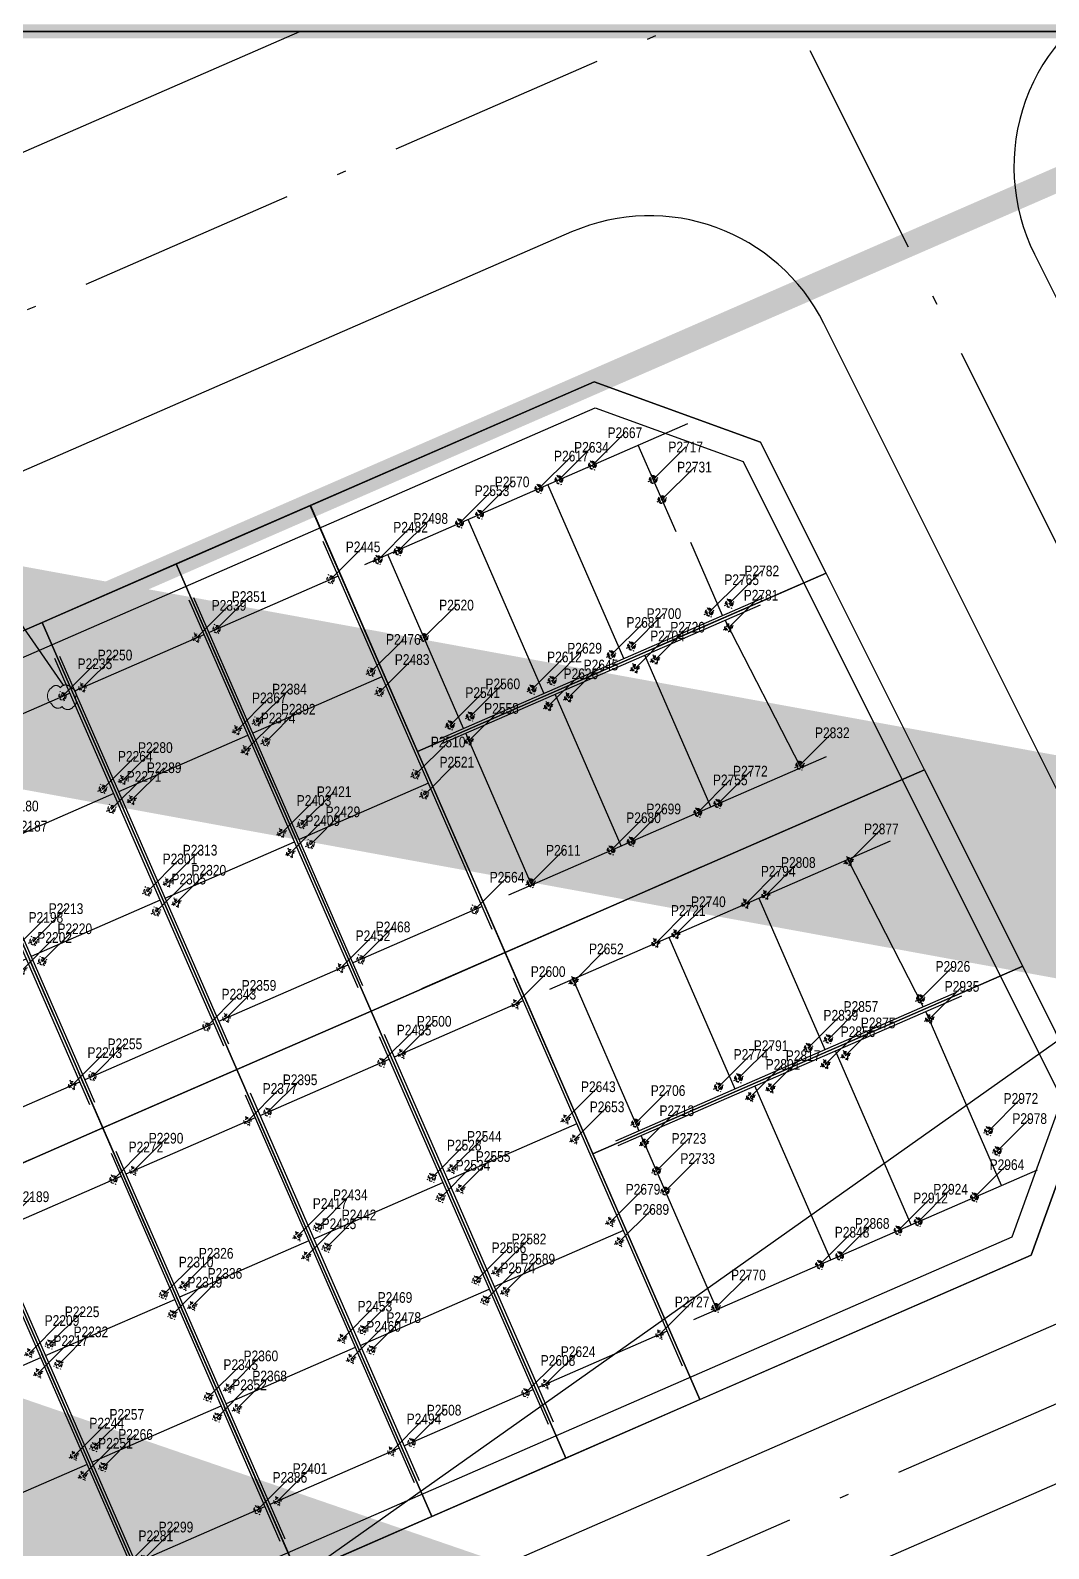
# Model space of a CAD drawing. Header units: millimetres. Extents: x 0 to 571985, y 0 to 2066666.
# Drawn here: x 568704 to 568745.8, y 2064864.7 to 2064926.9 of the extents above; entities that cross this region are included whole.
import ezdxf
from ezdxf.enums import TextEntityAlignment as Align
from ezdxf.xclip import XClip

# ---------------------------------------------------------------- set-up
doc = ezdxf.new("R2010")
doc.units = ezdxf.units.MM
for name, pattern in [('ACAD_ISO10W100', [18.5, 12, -3, 0.5, -3]), ('CENTER', [3, 1.5, -0.5, 0.5, -0.5]), ('CENTER2', [1.125, 0.75, -0.125, 0.125, -0.125]), ('HIDDEN', [0.75, 0.5, -0.25]), ('Xref Grid (A1)$0$CENTER2', [1.125, 0.75, -0.125, 0.125, -0.125])]:
    doc.linetypes.add(name, pattern=pattern)
for name, color, linetype in [('01.AXIS', 160, 'CENTER2'), ('13.BEAM', 8, 'Continuous'), ('BoThamCo', 94, 'Continuous'), ('CDC.01.AXIS', 160, 'CENTER2'), ('ChiaLo', 128, 'CENTER'), ('datOlienke', 42, 'Continuous'), ('ghi_chu', 7, 'Continuous'), ('hatchViaHe+LogDg', 129, 'Continuous'), ('KCS_DIM', 1, 'Continuous'), ('LogDg', 7, 'Continuous'), ('LoLK', 6, 'Continuous'), ('RANHGIOI', 2, 'HIDDEN'), ('TimDg', 222, 'Continuous'), ('ViaHeS', 32, 'Continuous'), ('Xref Grid (A1)$0$01.AXIS', 160, 'Xref Grid (A1)$0$CENTER2')]:
    doc.layers.add(name, color=color, linetype=linetype)
for name, color, linetype, lineweight in [('A-KY HIEU', 34, 'Continuous', 20), ('A-NET THAY', 125, 'Continuous', 18), ('A-TUONG', 255, 'Continuous', 35), ('boDnv', 54, 'Continuous', 25), ('E- RANH GIOI', 1, 'CENTER', 13), ('kata_text', 254, 'Continuous', 30)]:
    doc.layers.add(name, color=color, linetype=linetype, lineweight=lineweight)
doc.layers.add('KCS_Plotter', color=11, linetype='Continuous', plot=False)
doc.styles.add('Arial', font='arial.ttf')
doc.styles.add('avantH', font='', dxfattribs={"height": 10})
doc.styles.add('kata_dim', font='vnrms.shx', dxfattribs={"width": 0.66, "oblique": 7})
doc.styles.add('kata_text', font='arial.ttf', dxfattribs={"width": 0.8})
doc.styles.add('rms', font='romans.shx', dxfattribs={"width": 0.7, "bigfont": 'vns.shx'})
doc.styles.get('avantH').set_extended_font_data('.VnAvantH')
doc.linetypes.add('ADL', pattern='A,0.125,-0.15,["++",rms,S=0.5,R=0,X=0,Y=-0.2245],-1.35,1.125', length=2.75)
doc.dimstyles.new('DIM_1-75_CNC', dxfattribs={"dimscale": 0.75, "dimtxt": 220, "dimasz": 80, "dimexe": 60, "dimexo": 0, "dimgap": 50, "dimtad": 1, "dimdec": 0, "dimzin": 0, "dimdsep": 46, "dimtxsty": 'Arial', "dimblk1": 'ARCHTICK', "dimblk2": 'ARCHTICK', "dimsah": 1, "dimcen": 150, "dimdle": 60, "dimclrd": 256, "dimclre": 256, "dimclrt": 9, "dimadec": 0, "dimazin": 0, "dimtfac": 1, "dimtdec": 0, "dimtix": 1, "dimtmove": 2, "dimatfit": 3, "dimldrblk": 'ARCHTICK', "dimfxl": 1, "dimtvp": 0.833333, "dimtolj": 1, "dimtzin": 0, "dimlwd": -1, "dimarcsym": 0})
doc.dimstyles.new('kata_dim_iso', dxfattribs={"dimtxt": 2.5, "dimasz": 1.5, "dimexe": 1.5, "dimexo": 2.5, "dimtad": 1, "dimdec": 0, "dimzin": 0, "dimdsep": 46, "dimtxsty": 'kata_dim', "dimblk": 'kata_block_ArchTick', "dimcen": 0.09, "dimdle": 1.2, "dimclrd": 8, "dimclre": 8, "dimclrt": 3, "dimadec": 0, "dimazin": 0, "dimtfac": 1, "dimtdec": 0, "dimtix": 1, "dimtofl": 0, "dimtmove": 0, "dimatfit": 3, "dimfxl": 3.75, "dimfxlon": 1, "dimtolj": 1, "dimtzin": 0, "dimarcsym": 0})

# ---------------------------------------------------------------- blocks, each defined once
blk = doc.blocks.new('A$C33BC4D2A')
at = {"layer": 'A-KY HIEU', "color": 0, "const_width": 1.02}
blk.add_lwpolyline([(14.35, -292.1), (14.35, -4.9), (414.98, -4.9), (414.98, -292.1)], close=True, dxfattribs=at)
blk = doc.blocks.new('NEN')
at = {"layer": 'hatchViaHe+LogDg'}
for points in [[(183.724, -310.491), (205.08, -299.541), (206.616, -302.429), (185.217, -313.403)], [(209.97, -309.024), (215.067, -306.411), (203.726, -323.261), (183.474, -322.612), (188.571, -319.999), (187.575, -318.057), (208.975, -307.083)]]:
    blk.add_hatch(color=158, dxfattribs=at).paths.add_polyline_path(points)
at = {"layer": 'boDnv', "color": 10, "linetype": 'ADL', "ltscale": 0.25}
for points in [[(116.663, 150.753), (122.733, 148.551), (135.807, 122.411), (133.753, 116.749), (-8.129, 54.905), (-13.649, 57.26), (-23.763, 84.693), (-21.221, 90.652)], [(156.672, 80.693), (146.026, 101.979), (139.956, 104.181), (-3.204, 41.78), (-5.746, 35.822), (2.49, 13.482), (8.01, 11.127), (154.618, 75.032)], [(263.053, -132.006), (256.939, -119.782), (251.208, -118.07), (145.657, -179.397), (154.7, -194.961)], [(270.404, -156.648), (272.264, -150.423), (266.19, -138.279), (158.216, -201.014), (167.259, -216.577)]]:
    blk.add_lwpolyline(points, close=True, dxfattribs=at)
at = {"layer": 'BoThamCo'}
blk.add_lwpolyline([(274.126, -178.484, 1), (272.368, -175.457), (138.589, -253.186, -0.013452), (91.443, -278.907, 0.999991), (93.036, -282.024, 0.013452), (140.347, -256.212)], format="xyb", close=True, dxfattribs=at)
at = {"layer": 'ChiaLo', "ltscale": 5}
for points in [[(120.963, 110.083), (104.98, 146.751)], [(115.462, 107.686), (99.479, 144.354)], [(126.14, 143.975), (109.375, 136.668)], [(109.962, 105.289), (93.979, 141.957)], [(104.462, 102.891), (88.479, 139.559)], [(98.962, 100.494), (82.979, 137.162)], [(130.171, 135.915), (-19.638, 70.615)], [(93.462, 98.096), (77.479, 134.764)], [(87.961, 95.699), (71.978, 132.367)], [(82.461, 93.301), (66.478, 129.969)], [(134.202, 127.854), (116.567, 120.167)], [(264.367, -132.399), (154.337, -196.328)], [(266.608, -136.879), (156.849, -200.651)]]:
    blk.add_lwpolyline(points, dxfattribs=at)
at = {"layer": 'datOlienke'}
for points in [[(116.629, 151.829), (123.449, 149.355), (136.893, 122.474), (134.546, 116.004), (-8.125, 53.816), (-14.438, 56.509), (-24.839, 84.72), (-21.985, 91.41)], [(157.758, 80.756), (146.742, 102.783), (139.922, 105.257), (-3.967, 42.538), (-6.821, 35.849), (1.701, 12.732), (8.014, 10.038), (155.411, 74.287)], [(264.367, -132.399), (257.64, -118.948), (251.08, -116.988), (144.29, -179.035), (154.337, -196.328)], [(271.249, -157.314), (273.336, -150.33), (266.608, -136.879), (156.849, -200.651), (166.897, -217.944)]]:
    blk.add_lwpolyline(points, close=True, dxfattribs=at)
at = {"layer": 'LogDg'}
for points in [[(34.296, -348.766, -0.124666), (14.114, -339.771, 0.262937), (-5.331, -336.771, -0.009345), (-40.959, -349.473), (-145.868, -384.68, 0.405257), (-155.456, -403.235), (-146.557, -432.72), (-158.046, -436.187), (-166.572, -407.936, 0.423227), (-185.704, -398.049), (-272.077, -427.035, 0.40652), (-277.181, -436.964), (-262.947, -483.397), (-271.552, -486.035), (-285.593, -440.232, 0.421949), (-295.787, -434.992), (-422.26, -477.436, 0.346831), (-427.684, -485.726), (-426.662, -497.249, 0.109851), (-417.21, -527.045), (-422.398, -530.058, -0.109851), (-432.639, -497.779), (-433.194, -491.512, 0.484967), (-443.708, -484.634), (-484.199, -498.222, 0.36701), (-492.228, -511.51), (-484.402, -560.012), (-490.326, -560.967), (-497.433, -516.92, 0.457512), (-512.889, -507.388), (-525.337, -511.314, 0.375227), (-533.554, -524.795, 0.049445), (-523.248, -562.118), (-518.404, -576.577), (-525.515, -578.96), (-530.307, -564.659, -0.044276), (-540.221, -530.036, 0.448349), (-555.614, -520.863), (-568.853, -525.038), (-576.072, -502.149), (-552.391, -494.681, 0.333336), (-544.003, -482.976), (-545.865, -397.305, 0.120559), (-569.998, -307.198), (-621.979, -219.712, 0.334943), (-635.359, -214.239), (-686.931, -227.855), (-689.803, -216.977), (-647.957, -205.93, 0.498191), (-640.704, -188.198), (-654.378, -165.183, -0.144979), (-668.853, -108.061), (-659.845, 118.23, 0.428088), (-671.924, 130.707), (-689.222, 130.58), (-689.305, 141.83), (-670.344, 141.969, 0.400474), (-658.442, 153.492), (-657.828, 168.904), (-656.06, 189.374), (-648.588, 188.728), (-650.341, 168.432), (-650.889, 154.678, 0.425345), (-638.921, 142.201), (-621.613, 142.328, 0.402651), (-609.707, 153.94), (-609.387, 163.859, -0.019867), (-608.227, 179.942), (-606.8, 192.652), (-600.838, 191.983), (-602.264, 179.273, 0.019867), (-603.39, 163.665), (-603.676, 154.802, 0.425871), (-591.594, 142.415), (-548.362, 142.733), (-548.28, 131.483), (-592.887, 131.155, 0.401789), (-604.791, 119.578), (-607.754, 35.571, -0.005984), (-607.983, 30.718, 0.462462), (-599.177, 22.287), (-555.377, 26.801), (-554.762, 20.832), (-603.242, 15.836, 0.355613), (-610.381, 8.689), (-613.794, -24.838, 0.475348), (-605.015, -33.606), (-508.268, -23.636, 0.016072), (-476.806, -19.368, 0.37392), (-470.138, -11.259), (-470.705, 9.348), (-464.707, 9.513), (-464.235, -7.648, 0.461916), (-454.747, -15.288), (-421.581, -8.993, 0.020567), (-382.015, 0.216), (-299.764, 22.963, 0.415004), (-292.798, 35.293), (-296.969, 50.218), (-285.412, 53.448), (-281.218, 38.439, 0.413423), (-268.921, 31.492), (-169.968, 58.858, 0.427702), (-164.496, 69.052), (-169.623, 84.754), (-163.92, 86.616), (-158.479, 69.956, 0.400853), (-148.742, 64.729), (-123.897, 71.6, 0.437327), (-113.795, 91.173), (-114.462, 93.013), (-128.551, 136.154), (-105.736, 143.605), (-91.769, 100.833), (-90.91, 98.466, 0.429754), (-70.957, 89.772, 0.001079), (-63.934, 92.766, 0.001474), (-62.342, 93.454), (-47.534, 99.909, 0.386536), (-43.126, 109.726), (-48.301, 125.574), (-42.598, 127.436), (-38.076, 113.59, 0.442444), (-27.275, 108.739), (111.617, 169.28, 0.414214), (115.754, 179.811), (109.361, 194.478), (114.861, 196.875), (121.255, 182.208, 0.414214), (131.785, 178.071), (252.97, 230.894), (276.872, 241.312), (291.579, 249.057, 0.419837), (295.267, 261.365), (290.95, 269.196), (301.459, 274.99), (306.058, 266.648, 0.408717), (318.136, 263.031), (326.546, 267.464), (332.148, 256.836), (324.233, 252.656, 0.419466), (320.555, 240.352), (397.092, 101.523, 0.433643), (408.413, 98.649), (440.787, 119.386), (444.023, 114.334), (410.428, 92.813, 0.395048), (407.737, 82.215), (451.056, 3.639, -0.005576), (472.219, -35.781, 0.422017), (490.066, -41.118), (502.995, -33.918), (514.672, -54.886), (500.295, -62.892, 0.404193), (495.052, -80.181), (502.502, -94.711), (491.824, -100.186), (485.095, -87.061, 0.424556), (467.192, -81.64), (316.164, -165.913), (307.211, -171.115, 0.396001), (304.075, -181.611), (326.147, -225.742), (318.098, -229.768), (296.726, -187.038, 0.432664), (285.552, -183.699), (178.072, -246.148, 0.389772), (174.86, -256.488), (194.1, -297.126), (188.677, -299.693), (170.231, -260.733, 0.439085), (158.982, -257.239), (145.496, -265.075, -0.013452), (97.701, -291.151, 0.262926), (86.853, -307.563, -0.162068), (76.015, -333.842, 0.270323), (72.318, -353.653), (79.981, -375.074), (57.383, -383.157), (49.72, -361.737, 0.270325), (34.296, -348.766)], [(49.536, -260.065, -0.269945), (34.095, -247.153), (22.999, -216.476, -0.362457), (26.499, -206.84), (119.685, -152.625, -0.414384), (136.095, -156.969), (142.222, -167.514, 0.414214), (153.158, -170.413), (250.593, -113.801, -0.432664), (261.767, -117.14), (278.799, -151.193, -0.396001), (275.663, -161.688), (133.439, -244.323, -0.012999), (88.371, -268.964, -0.278117), (67.767, -267.557, 0.110848), (49.536, -260.065)]]:
    blk.add_lwpolyline(points, format="xyb", dxfattribs=at)
for points in [[(309.754, 235.089, 0.408612), (297.679, 238.707), (282.072, 230.488), (138.648, 167.972, 0.429738), (134.69, 157.06), (183.991, 58.487, 0.427514), (195.044, 55.079), (351.711, 142.498, 0.412716), (354.819, 153.347)], [(-6.653, 51.185), (136.874, 113.746, 0.429738), (140.832, 124.658), (126.05, 154.214, 0.398858), (115.699, 157.969), (-24.481, 96.867, 0.397369), (-28.79, 86.766), (-17.356, 55.751, 0.431261)], [(-1.168, 12.049), (-9.545, 35.211, -0.395588), (-5.218, 45.265), (140.335, 108.71, -0.398858), (150.687, 104.955), (161.697, 82.941, -0.429738), (157.739, 72.029), (9.552, 7.436, -0.433088)], [(274.252, -178.7, 1), (272.242, -175.241), (138.463, -252.969, -0.013452), (91.329, -278.685, 0.999992), (93.15, -282.246, 0.013452), (140.473, -256.428)]]:
    blk.add_lwpolyline(points, format="xyb", close=True, dxfattribs=at)
at = {"layer": 'LogDg', "ltscale": 0.75}
for points in [[(183.724, -310.491), (205.08, -299.541), (206.616, -302.429), (185.217, -313.403)], [(209.97, -309.024), (215.067, -306.411), (203.726, -323.261), (183.474, -322.612), (188.571, -319.999), (187.575, -318.057), (208.975, -307.083)]]:
    blk.add_lwpolyline(points, close=True, dxfattribs=at)
at = {"layer": 'LoLK'}
for points in [[(123.449, 149.355), (116.629, 151.829), (104.98, 146.751), (109.375, 136.668), (126.14, 143.975)], [(104.98, 146.751), (99.479, 144.354), (107.471, 126.02), (112.971, 128.417)], [(99.479, 144.354), (93.979, 141.957), (101.971, 123.623), (107.471, 126.02)], [(130.171, 135.915), (126.14, 143.975), (109.375, 136.668), (112.971, 128.417)], [(93.979, 141.957), (88.479, 139.559), (96.471, 121.225), (101.971, 123.623)], [(88.479, 139.559), (82.979, 137.162), (90.97, 118.828), (96.471, 121.225)], [(82.979, 137.162), (77.479, 134.764), (85.47, 116.43), (90.97, 118.828)], [(134.202, 127.854), (130.171, 135.915), (112.971, 128.417), (116.567, 120.167)], [(77.479, 134.764), (71.978, 132.367), (79.97, 114.033), (85.47, 116.43)], [(71.978, 132.367), (66.478, 129.969), (74.47, 111.635), (79.97, 114.033)], [(66.478, 129.969), (60.978, 127.572), (68.97, 109.238), (74.47, 111.635)], [(112.971, 128.417), (107.471, 126.02), (115.462, 107.686), (120.963, 110.083)], [(136.893, 122.474), (134.202, 127.854), (116.567, 120.167), (120.963, 110.083), (134.546, 116.004)], [(107.471, 126.02), (101.971, 123.623), (109.962, 105.289), (115.462, 107.686)], [(101.971, 123.623), (96.471, 121.225), (104.462, 102.891), (109.962, 105.289)], [(96.471, 121.225), (90.97, 118.828), (98.962, 100.494), (104.462, 102.891)], [(90.97, 118.828), (85.47, 116.43), (93.462, 98.096), (98.962, 100.494)], [(148.537, 99.194), (146.742, 102.783), (139.922, 105.257), (128.398, 100.234), (131.994, 91.984)], [(215.645, -166.49), (210.457, -169.504), (220.505, -186.797), (225.693, -183.783)]]:
    blk.add_lwpolyline(points, close=True, dxfattribs=at)
at = {"layer": 'RANHGIOI', "color": 1, "ltscale": 9, "const_width": 1}
blk.add_lwpolyline([(460, -51.299, 0.006594), (435.293, -5.051), (303.078, 234.769), (284.672, 225.077), (-55.993, 76.586), (-56.839, 76.223, -0.005137), (-90.743, 62.093), (-377.217, -17.133, -0.020567), (-418.225, -26.678), (-463.443, -35.259, -0.021218), (-506.422, -41.541), (-623.638, -53.62), (-626.464, -70.884, 0.128574), (-620.42, -135.36), (-615.505, -148.86, 0.039408), (-607.143, -167.188), (-594.172, -190.555), (-547.57, -259.493, -0.11987), (-522.704, -326.397), (-507.917, -451.947), (-504.475, -473.277), (-499.271, -471.636), (-50.48, -321.024, 0.050684), (130.425, -239.135), (301.319, -139.843)], format="xyb", close=True, dxfattribs=at)
at = {"layer": 'TimDg', "linetype": 'ACAD_ISO10W100', "ltscale": 0.75}
for points in [[(-618.456, -41.023), (-507.652, -29.604, 0.021218), (-465.681, -23.47), (-420.462, -14.888, 0.020567), (-380.415, -5.567), (-94.607, 73.475, 0.005041), (-61.569, 87.252, 0.001474), (-59.945, 87.954), (279.472, 235.9), (307.904, 250.872)], [(-358.633, -282.039), (-15.318, -166.825, 0.050829), (-9.777, -164.314), (222.735, -29.039)]]:
    blk.add_lwpolyline(points, format="xyb", dxfattribs=at)
for points in [[(80.71, -412.741), (34.278, -282.941), (-103.138, 96.993), (-128.229, 173.827)], [(335.549, -254.599), (124.099, 168.176)], [(150.079, 116.23), (-16.139, 43.778)], [(9.149, -213.464), (246.062, -75.628)], [(203.145, -323.242), (163.957, -240.47)]]:
    blk.add_lwpolyline(points, dxfattribs=at)
at = {"layer": 'ViaHeS', "elevation": 0}
blk.add_lwpolyline([(-483.362, -504.27), (-441.21, -490.124), (-436.029, -493.514), (-435.627, -498.044, 0.109851), (-424.993, -531.564), (-414.615, -525.539, -0.109851), (-423.674, -496.984), (-424.342, -489.445), (-420.001, -483.006), (-295.249, -441.14), (-289.043, -444.33), (-275.854, -487.354), (-258.645, -482.078), (-271.972, -438.601), (-268.698, -432.23), (-181.634, -403.012), (-172.975, -407.486), (-163.79, -437.92), (-140.813, -430.986), (-150.211, -399.847), (-145.597, -390.918), (-39.026, -355.153, 0.008545), (-6.235, -343.522, -0.249193), (12.375, -345.964, 0.09975), (30.772, -354.181, -0.256949), (45.215, -366.957), (51.733, -385.178), (85.63, -373.053), (79.112, -354.831, -0.256949), (82.174, -335.793, 0.136918), (92.607, -310.438, -0.249193), (103.308, -295.017, 0.012659), (148.511, -270.262), (162.157, -262.333), (168.62, -264.341), (185.966, -300.977), (196.811, -295.842), (179.033, -258.291), (181.216, -251.26), (287.384, -189.574), (293.944, -191.534), (314.073, -231.781), (330.172, -223.729), (309.538, -182.474), (311.625, -175.49), (319.134, -171.127), (408.277, -121.386), (412.274, -122.589), (434.351, -165.321), (442.347, -161.19), (420.137, -118.201), (421.38, -114.074), (470.335, -86.758), (479.641, -89.576), (486.485, -102.924), (507.841, -91.973), (500.499, -77.654), (503.421, -68.019), (517.591, -60.128), (500.076, -28.676), (486.971, -35.974), (477.625, -33.17, 0.0056), (456.311, 6.536), (412.324, 86.322), (414.12, 93.398), (444.832, 113.071), (439.977, 120.649), (409.766, 101.296), (403.142, 102.978), (327.714, 239.794), (330.524, 249.193), (334.945, 251.528), (323.749, 272.772), (318.926, 270.23), (309.354, 273.096), (306.713, 277.887), (285.696, 266.299), (288.11, 261.921), (285.295, 252.529), (274.271, 246.724), (129.387, 183.571), (122.806, 186.157), (117.612, 198.074), (106.611, 193.279), (111.806, 181.362), (109.22, 174.781), (26.33, 138.65), (-29.869, 114.154), (-36.004, 116.909), (-39.746, 128.368), (-51.153, 124.642), (-47.055, 112.092), (-50.086, 105.341), (-75.921, 94.08), (-84.511, 97.937), (-100.033, 145.467), (-134.254, 134.292), (-118.657, 86.529), (-123.231, 78.009), (-150.258, 70.535), (-156.629, 73.955), (-161.068, 87.547), (-172.475, 83.822), (-168.207, 70.753), (-171.474, 64.667), (-269.546, 37.545), (-275.711, 41.028), (-279.634, 55.063), (-302.748, 48.603), (-298.843, 34.63), (-302.316, 28.482), (-383.614, 5.999, -0.020567), (-422.7, -3.099), (-456.246, -9.465), (-461.296, -5.399), (-461.708, 9.595), (-473.703, 9.265), (-473.239, -7.637), (-478.028, -13.489, -0.015955), (-508.883, -17.667), (-606.147, -27.691), (-610.614, -23.229), (-607.49, 7.461), (-602.01, 12.947), (-554.455, 17.848), (-555.685, 29.785), (-600.448, 25.172), (-605.043, 29.645, 0.007073), (-604.756, 35.466), (-601.912, 116.095), (-594.665, 123.142), (-548.221, 123.483), (-548.421, 150.733), (-593.42, 150.402), (-600.493, 157.35, -0.027886), (-599.283, 178.939), (-597.857, 191.648), (-609.782, 192.987), (-611.208, 180.277, 0.019867), (-612.385, 163.955), (-612.597, 157.389), (-619.823, 150.342), (-639.316, 150.198), (-646.998, 158.133), (-646.598, 168.196), (-644.852, 188.405), (-659.796, 189.697), (-661.572, 169.14), (-662.014, 158.023), (-670.332, 149.97), (-689.364, 149.83), (-689.163, 122.58), (-671.417, 122.71), (-663.736, 114.776), (-672.6, -107.912, 0.144979), (-657.602, -167.099), (-644.687, -188.836), (-648.335, -197.756), (-691.845, -209.242), (-684.889, -235.59), (-633.86, -222.118), (-622.039, -226.953), (-573.255, -309.058, -0.120474), (-549.614, -397.387), (-547.842, -478.902), (-555.298, -489.306), (-577.876, -496.427), (-567.048, -530.76), (-552.743, -526.248), (-543.713, -531.719, 0.042979), (-533.836, -565.928), (-529.071, -580.151), (-514.848, -575.386), (-519.719, -560.846, -0.045576), (-529.315, -527.166), (-523.005, -516.87), (-508.247, -512.215), (-500.456, -517.02), (-493.287, -561.445), (-481.44, -559.534), (-488.883, -513.408), (-483.362, -504.27)], format="xyb", dxfattribs=at)
at = {"layer": 'ViaHeS'}
for points in [[(116.629, 151.829), (123.449, 149.355), (136.893, 122.474), (134.546, 116.004), (-8.125, 53.816), (-14.438, 56.509), (-24.839, 84.72), (-21.985, 91.41)], [(157.758, 80.756), (146.742, 102.783), (139.922, 105.257), (-3.967, 42.538), (-6.821, 35.849), (1.701, 12.732), (8.014, 10.038), (155.411, 74.287)], [(266.608, -136.879), (264.367, -132.399), (154.337, -196.328), (156.849, -200.651)]]:
    blk.add_lwpolyline(points, close=True, dxfattribs=at)
blk.add_lwpolyline([(271.249, -157.314), (273.336, -150.33), (257.64, -118.948), (251.08, -116.988), (144.29, -179.035), (131.629, -157.245), (122.062, -154.713), (31.359, -207.484), (28.737, -214.7), (38.583, -241.923, 0.256594), (53.045, -254.642, -0.085173), (69.006, -261.184, 0.265195), (88.812, -261.986, 0.012088), (130.425, -239.135)], format="xyb", close=True, dxfattribs=at)
at = {"layer": 'ghi_chu', "style": 'avantH', "width": 0.85}
blk.add_text('®\xadêng trÇn nguyªn h·n (kÐo dµi - qh 36m)', height=3.5, rotation=30.15744, dxfattribs=at).set_placement((205.706, -248.596, 0))
blk = doc.blocks.new('NEN B')
at = {"layer": 'datOlienke'}
for points in [[(6.567, 25), (7.507, 40.01), (2.82, 45), (-120.687, 45), (-120.687, 25)], [(0, 0), (5.313, 4.99), (6.253, 20), (-120.687, 20), (-120.687, 0)]]:
    blk.add_lwpolyline(points, close=True, dxfattribs=at)
at = {"layer": 'LoLK'}
blk.add_lwpolyline([(-52.687, 20), (-58.687, 20), (-58.687, 0), (-52.687, 0)], close=True, dxfattribs=at)
blk = doc.blocks.new('NEN M01')
at = {"layer": 'datOlienke'}
blk.add_lwpolyline([(4.737, 4.993), (3.439, 29.587), (-1.824, 34.58), (-158.789, 34.58), (-164.078, 29.588), (-165.502, 4.992), (-160.791, 0), (0, 0)], close=True, dxfattribs=at)
at = {"layer": 'LoLK'}
blk.add_lwpolyline([(3.65, 25.58), (3.439, 29.587), (-1.824, 34.58), (-14.396, 34.58), (-14.396, 25.58)], close=True, dxfattribs=at)
blk = doc.blocks.new('NEN H01')
at = {"layer": 'datOlienke'}
blk.add_lwpolyline([(-2.11, 40), (3.153, 35.007), (4.737, 4.993), (0, 0), (-155.636, 0), (-160.347, 4.992), (-158.608, 35.008), (-153.319, 40)], close=True, dxfattribs=at)
at = {"layer": 'LoLK'}
for points in [[(-56.818, 40), (-62.818, 40), (-62.818, 20), (-56.818, 20)], [(-50.818, 40), (-56.818, 40), (-56.818, 20), (-50.818, 20)], [(-44.818, 40), (-50.818, 40), (-50.818, 20), (-44.818, 20)], [(-38.818, 40), (-44.818, 40), (-44.818, 20), (-38.818, 20)], [(-32.818, 40), (-38.818, 40), (-38.818, 20), (-32.818, 20)], [(-26.818, 40), (-32.818, 40), (-32.818, 20), (-26.818, 20)], [(-20.818, 40), (-26.818, 40), (-26.818, 20), (-20.818, 20)], [(-14.818, 40), (-20.818, 40), (-20.818, 20), (-14.818, 20)], [(3.153, 35.007), (-2.11, 40), (-14.818, 40), (-14.818, 29), (3.47, 29)], [(3.945, 20), (3.47, 29), (-14.818, 29), (-14.818, 20)], [(-38.818, 20), (-44.818, 20), (-44.818, 0), (-38.818, 0)], [(-32.818, 20), (-38.818, 20), (-38.818, 0), (-32.818, 0)], [(-26.818, 20), (-32.818, 20), (-32.818, 0), (-26.818, 0)], [(-20.818, 20), (-26.818, 20), (-26.818, 0), (-20.818, 0)], [(-14.818, 20), (-20.818, 20), (-20.818, 0), (-14.818, 0)], [(4.42, 11), (3.945, 20), (-14.818, 20), (-14.818, 11)], [(4.737, 4.993), (4.42, 11), (-14.818, 11), (-14.818, 0), (0, 0)]]:
    blk.add_lwpolyline(points, close=True, dxfattribs=at)
blk = doc.blocks.new('A$C758D662A')
at = {"linetype": 'HIDDEN', "ltscale": 500}
for radius in [300, 200]:
    blk.add_circle((0, 0), radius, dxfattribs=at)
at = {"layer": 'CDC.01.AXIS', "ltscale": 200}
for p, q in [((437, 0), (-437, 0)), ((0, 437), (0, -437))]:
    blk.add_line(p, q, dxfattribs=at)
blk = doc.blocks.new('T2 CUM A7')
at = {"layer": '01.AXIS', "ltscale": 500}
for p, q in [((0.11, 0.914), (0.11, -14.466)), ((7.89, 0.914), (7.89, -14.466)), ((8.11, 0.914, 0), (8.11, -14.322, 0)), ((14.89, 0.914, 0), (14.89, -14.322, 0)), ((19.11, 0.914, 0), (19.11, -13.297, 0)), ((25.89, 0.914, 0), (25.89, -13.297, 0)), ((26.11, 0.914, 0), (26.11, -13.543, 0)), ((33.89, 0.914, 0), (33.89, -13.543, 0)), ((0.05, -0.11), (7.89, -0.11)), ((14.94, -0.11, 0), (8.11, -0.11, 0)), ((19.05, -0.11, 0), (25.89, -0.11, 0)), ((26.11, -0.11, 0), (33.89, -0.11, 0)), ((26.11, -3.71, 0), (33.89, -3.71, 0)), ((19.11, -4.11, 0), (25.89, -4.11, 0)), ((14.89, -4.41, 0), (8.11, -4.41, 0)), ((0.11, -5.21), (7.89, -5.21)), ((26.11, -7.28, 0), (33.89, -7.28, 0)), ((14.89, -8.43, 0), (8.11, -8.43, 0)), ((19.11, -8.13, 0), (25.89, -8.13, 0)), ((0.11, -8.81), (7.89, -8.81)), ((26.11, -11.7, 0), (29.38, -11.7, 0)), ((30.014, -11.32, 0), (33.89, -11.32, 0)), ((0.11, -12.85), (7.89, -12.85))]:
    blk.add_line(p, q, dxfattribs=at)
at = {"layer": '01.AXIS', "ltscale": 500, "elevation": 0}
for points in [[(19.11, -12.153), (25.89, -11.724)], [(14.89, -12.41), (8.11, -12.84)]]:
    blk.add_lwpolyline(points, dxfattribs=at)
at = {"layer": '13.BEAM', "ltscale": 500}
blk.add_line((7.442, -13.011), (7.443, -13.011), dxfattribs=at)
at = {"yscale": 0.0005, "zscale": 0.0005}
for p, xscale in [((0.2, -0.11), 0.0005), ((7.55, -0.11), -0.0005), ((8.45, -0.11, 0), 0.0005), ((14.79, -0.11, 0), -0.0005), ((19.2, -0.11, 0), 0.0005), ((25.55, -0.11, 0), -0.0005), ((26.45, 0.34), 0.0005), ((30.17, -0.11, 0), 0.0005), ((33.85, 0.34), 0.0005), ((26.45, -0.56), 0.0005), ((33.85, -0.56), 0.0005), ((26.45, -3.32), 0.0005), ((33.89, -3.32), 0.0005), ((8.45, -3.82, 0), 0.0005), ((14.89, -3.82, 0), -0.0005), ((19.11, -3.66, 0), 0.0005), ((25.55, -3.66, 0), -0.0005), ((19.11, -4.56, 0), 0.0005), ((25.55, -4.56, 0), -0.0005), ((26.45, -4.22), 0.0005), ((33.89, -4.22), 0.0005), ((0.11, -4.71), 0.0005), ((8.45, -4.72, 0), 0.0005), ((14.89, -4.72, 0), -0.0005), ((0.11, -5.61), 0.0005), ((26.45, -6.87), 0.0005), ((33.89, -6.87, 0), 0.0005), ((19.11, -7.54, 0), 0.0005), ((25.55, -7.54, 0), -0.0005), ((0.11, -8.22), 0.0005), ((7.55, -8.22), -0.0005), ((8.45, -7.84, 0), 0.0005), ((14.89, -7.845, 0), -0.0005), ((26.45, -7.77), 0.0005), ((33.89, -7.77, 0), 0.0005), ((8.45, -8.74, 0), 0.0005), ((14.89, -8.745, 0), -0.0005), ((19.11, -8.44, 0), 0.0005), ((25.55, -8.44, 0), -0.0005), ((0.11, -9.12), 0.0005), ((7.55, -9.12), -0.0005), ((33.89, -9.267), 0.0005), ((26.45, -11.25, 0), 0.0005), ((31.457, -11.32, 0), 0.0005), ((32.357, -11.32, 0), 0.0005), ((0.11, -11.64), 0.0005), ((25.55, -11.725, 0), -0.0005), ((14.793, -12.42, 0), -0.0005), ((19.21, -12.15, 0), 0.0005), ((26.45, -12.15, 0), 0.0005), ((7.55, -12.873), -0.0005), ((8.45, -12.856, 0), 0.0005)]:
    blk.add_blockref('A$C758D662A', p, dxfattribs=dict(at, xscale=xscale))
at = {"yscale": 0.0005, "zscale": 0.0005, "rotation": 270}
for p, xscale in [((5.41, -0.11), 0.0005), ((6.31, -0.11), 0.0005), ((7.55, -4.86), -0.0005), ((7.55, -5.76), -0.0005), ((1.47, -13.25), 0.0005), ((2.37, -13.25), 0.0005)]:
    blk.add_blockref('A$C758D662A', p, dxfattribs=dict(at, xscale=xscale))
blk = doc.blocks.new('pile Plan')
at = {"xscale": 0.5, "yscale": 0.5, "zscale": 0.5}
for p in [(340, 14779), (5440.000004, 14779), (340, 9630), (5440.000004, 9630), (340, 8730), (5440.000004, 8730), (340, 5040), (5440.000004, 5040), (340, 4140), (5440.000004, 4140), (340, -1), (5440.000004, -1)]:
    blk.add_blockref('A$C758D662A', p, dxfattribs=at)
blk = doc.blocks.new('A1 - 2')
at = {"layer": 'Xref Grid (A1)$0$01.AXIS', "ltscale": 500}
for p, q in [((0.11, -1.086), (0.11, -18.434)), ((5.89, -1.086), (5.89, -18.434)), ((0.11, -2.11), (5.89, -2.11)), ((0.11, -7.62), (5.89, -7.62)), ((0.11, -12.39), (5.89, -12.39)), ((0.11, -16.89), (5.89, -16.89))]:
    blk.add_line(p, q, dxfattribs=at)
at = {"xscale": 0.001, "yscale": 0.001, "zscale": 0.001}
blk.add_blockref('pile Plan', (0.11, -16.89), dxfattribs=at)
blk = doc.blocks.new('A5 - 2')
at = {"layer": 'Xref Grid (A1)$0$01.AXIS', "ltscale": 500}
for p, q in [((0.11, -1.086), (0.11, -18.434)), ((5.89, -1.086), (5.89, -18.434)), ((0.11, -2.11), (5.89, -2.11)), ((0.11, -7.62), (5.89, -7.62)), ((0.11, -12.39), (5.89, -12.39)), ((0.11, -16.89), (5.89, -16.89))]:
    blk.add_line(p, q, dxfattribs=at)
at = {"xscale": 0.001, "yscale": 0.001, "zscale": 0.001}
blk.add_blockref('pile Plan', (0.11, -16.89), dxfattribs=at)
blk = doc.blocks.new('a5 sao - 2')
at = {"layer": 'Xref Grid (A1)$0$01.AXIS', "ltscale": 500}
for p, q in [((-5.89, -1.086), (-5.89, -18.434)), ((-0.11, -1.086), (-0.11, -18.434)), ((-5.89, -2.11), (-0.11, -2.11)), ((-5.89, -7.62), (-0.11, -7.62)), ((-5.89, -12.39), (-0.11, -12.39)), ((-5.89, -16.89), (-0.11, -16.89))]:
    blk.add_line(p, q, dxfattribs=at)
at = {"xscale": 0.001, "yscale": 0.001, "zscale": 0.001}
blk.add_blockref('pile Plan', (-5.89, -16.89), dxfattribs=at)
blk = doc.blocks.new('a1 sao - 2')
at = {"layer": 'Xref Grid (A1)$0$01.AXIS', "ltscale": 500}
for p, q in [((0.11, -1.086), (0.11, -18.434)), ((5.89, -1.086), (5.89, -18.434)), ((0.11, -2.11), (5.89, -2.11)), ((0.11, -7.62), (5.89, -7.62)), ((0.11, -12.39), (5.89, -12.39)), ((0.11, -16.89), (5.89, -16.89))]:
    blk.add_line(p, q, dxfattribs=at)
at = {"xscale": 0.001, "yscale": 0.001, "zscale": 0.001}
blk.add_blockref('pile Plan', (0.11, -16.89), dxfattribs=at)
blk = doc.blocks.new('kata_block_ArchTick')
at = {"color": 8}
blk.add_line((1, 0), (-1, 0), dxfattribs=at)
at = {"color": 8, "const_width": 0.15}
blk.add_lwpolyline([(-0.5, -0.5), (0.5, 0.5)], dxfattribs=at)
blk = doc.blocks.new('_ArchTick')
at = {"color": 0, "linetype": 'ByBlock', "const_width": 0.15}
blk.add_lwpolyline([(-0.5, -0.5), (0.5, 0.5)], dxfattribs=at)
blk = doc.blocks.new('*U101')
at = {"color": 0, "ltscale": 0.8, "style": 'kata_text', "width": 0.8}
blk.add_attdef('TEN', text='', height=2.2, dxfattribs=at).set_placement((6.67, 6.67), align=Align.MIDDLE_CENTER)
at = {"color": 0, "ltscale": 0.8, "style": 'kata_text', "width": 0.8, "flags": 1}
blk.add_attdef('CHU_THICH', text='', height=2.2, dxfattribs=at).set_placement((0, 0), align=Align.MIDDLE_CENTER)
at = {"layer": 'Defpoints'}
blk.add_leader([(0, 0), (6.67, 6.67)], dimstyle='kata_dim_iso', override={"dimasz": 0.6, "dimgap": 0.625, "dimtad": 0}, dxfattribs=at)
blk = doc.blocks.new('A$C3EA269C7')
at = {"layer": 'kata_text', "xscale": 0.2, "yscale": 0.2, "zscale": 0.2}
for p, values in [((185.843, 82.707, 0.002), {'TEN': 'P2667'}), ((184.471, 82.108, 0.002), {'TEN': 'P2634'}), ((188.338, 82.122, 0.002), {'TEN': 'P2717'}), ((183.646, 81.749, 0.002), {'TEN': 'P2617'}), ((188.697, 81.297, 0.002), {'TEN': 'P2731'}), ((181.216, 80.69, 0.002), {'TEN': 'P2570'}), ((180.391, 80.33, 0.002), {'TEN': 'P2553'}), ((177.052, 78.831, 0.002), {'TEN': 'P2482'}), ((177.877, 79.191, 0.002), {'TEN': 'P2498'}), ((175.102, 78.026, 0.002), {'TEN': 'P2445'}), ((191.459, 77.038, 0.002), {'TEN': 'P2782'}), ((190.634, 76.679, 0.002), {'TEN': 'P2765'}), ((170.427, 75.988, 0.002), {'TEN': 'P2351'}), ((191.429, 76.043, 0.002), {'TEN': 'P2781'}), ((169.602, 75.628, 0.002), {'TEN': 'P2339'}), ((178.935, 75.638, 0.002), {'TEN': 'P2520'}), ((187.444, 75.288, 0.002), {'TEN': 'P2700'}), ((186.619, 74.928, 0.002), {'TEN': 'P2681'}), ((188.418, 74.731, 0.002), {'TEN': 'P2720'}), ((176.756, 74.23, 0.002), {'TEN': 'P2476'}), ((184.189, 73.87, 0.002), {'TEN': 'P2629'}), ((187.593, 74.371, 0.002), {'TEN': 'P2704'}), ((164.101, 73.231, 0.002), {'TEN': 'P2235'}), ((164.926, 73.59, 0.002), {'TEN': 'P2250'}), ((177.116, 73.405, 0.002), {'TEN': 'P2483'}), ((183.364, 73.51, 0.002), {'TEN': 'P2612'}), ((184.861, 73.18, 0.002), {'TEN': 'P2645'}), ((184.036, 72.821, 0.002), {'TEN': 'P2626'}), ((172.081, 72.192, 0.002), {'TEN': 'P2384'}), ((180.009, 72.048, 0.002), {'TEN': 'P2541'}), ((180.834, 72.407, 0.002), {'TEN': 'P2560'}), ((171.256, 71.832, 0.002), {'TEN': 'P2367'}), ((172.441, 71.367, 0.002), {'TEN': 'P2392'}), ((180.781, 71.402, 0.002), {'TEN': 'P2558'}), ((171.616, 71.007, 0.002), {'TEN': 'P2374'}), ((194.352, 70.401, 0.002), {'TEN': 'P2832'}), ((165.756, 69.435, 0.002), {'TEN': 'P2264'}), ((166.581, 69.794, 0.002), {'TEN': 'P2280'}), ((178.591, 70.022, 0.002), {'TEN': 'P2510'}), ((166.941, 68.969, 0.002), {'TEN': 'P2289'}), ((178.95, 69.197, 0.002), {'TEN': 'P2521'}), ((190.991, 68.827, 0.002), {'TEN': 'P2772'}), ((166.116, 68.61, 0.002), {'TEN': 'P2271'}), ((190.166, 68.468, 0.002), {'TEN': 'P2755'}), ((173.09, 67.624, 0.002), {'TEN': 'P2403'}), ((173.915, 67.984, 0.002), {'TEN': 'P2421'}), ((161.081, 67.397, 0.002), {'TEN': 'P2180'}), ((174.275, 67.159, 0.002), {'TEN': 'P2429'}), ((187.434, 67.277, 0.002), {'TEN': 'P2699'}), ((161.441, 66.572, 0.002), {'TEN': 'P2187'}), ((173.45, 66.799, 0.002), {'TEN': 'P2409'}), ((186.609, 66.917, 0.002), {'TEN': 'P2680'}), ((196.364, 66.46, 0.002), {'TEN': 'P2877'}), ((167.59, 65.227, 0.002), {'TEN': 'P2301'}), ((168.415, 65.587, 0.002), {'TEN': 'P2313'}), ((183.319, 65.581, 0.002), {'TEN': 'P2611'}), ((192.957, 65.081, 0.002), {'TEN': 'P2808'}), ((168.775, 64.762, 0.002), {'TEN': 'P2320'}), ((181.008, 64.477, 0.002), {'TEN': 'P2564'}), ((192.132, 64.721, 0.002), {'TEN': 'P2794'}), ((167.95, 64.402, 0.002), {'TEN': 'P2305'}), ((189.267, 63.472, 0.002), {'TEN': 'P2740'}), ((162.09, 62.83, 0.002), {'TEN': 'P2198'}), ((162.915, 63.189, 0.002), {'TEN': 'P2213'}), ((188.442, 63.113, 0.002), {'TEN': 'P2721'}), ((162.45, 62.005, 0.002), {'TEN': 'P2202'}), ((163.275, 62.364, 0.002), {'TEN': 'P2220'}), ((175.507, 62.079, 0.002), {'TEN': 'P2452'}), ((176.332, 62.439, 0.002), {'TEN': 'P2468'}), ((185.081, 61.539, 0.002), {'TEN': 'P2652'}), ((199.298, 60.82, 0.002), {'TEN': 'P2926'}), ((182.695, 60.607, 0.002), {'TEN': 'P2600'}), ((170.007, 59.682, 0.002), {'TEN': 'P2343'}), ((170.832, 60.042, 0.002), {'TEN': 'P2359'}), ((199.673, 60.001, 0.002), {'TEN': 'P2935'}), ((195.525, 59.175, 0.002), {'TEN': 'P2857'}), ((178.019, 58.569, 0.002), {'TEN': 'P2500'}), ((194.7, 58.816, 0.002), {'TEN': 'P2839'}), ((196.233, 58.502, 0.002), {'TEN': 'P2875'}), ((165.332, 57.644, 0.002), {'TEN': 'P2255'}), ((177.194, 58.209, 0.002), {'TEN': 'P2485'}), ((195.408, 58.142, 0.002), {'TEN': 'P2856'}), ((164.507, 57.284, 0.002), {'TEN': 'P2243'}), ((191.015, 57.209, 0.002), {'TEN': 'P2774'}), ((191.84, 57.569, 0.002), {'TEN': 'P2791'}), ((193.153, 57.16, 0.002), {'TEN': 'P2817'}), ((192.328, 56.8, 0.002), {'TEN': 'P2801'}), ((171.694, 55.812, 0.002), {'TEN': 'P2377'}), ((172.519, 56.171, 0.002), {'TEN': 'P2395'}), ((184.752, 55.886, 0.002), {'TEN': 'P2643'}), ((187.614, 55.727, 0.002), {'TEN': 'P2706'}), ((202.089, 55.404, 0.002), {'TEN': 'P2972'}), ((185.112, 55.061, 0.002), {'TEN': 'P2653'}), ((187.974, 54.902, 0.002), {'TEN': 'P2713'}), ((202.449, 54.579, 0.002), {'TEN': 'P2978'}), ((166.194, 53.414, 0.002), {'TEN': 'P2272'}), ((167.019, 53.774, 0.002), {'TEN': 'P2290'}), ((179.252, 53.489, 0.002), {'TEN': 'P2528'}), ((180.077, 53.849, 0.002), {'TEN': 'P2544'}), ((188.469, 53.765, 0.002), {'TEN': 'P2723'}), ((179.611, 52.664, 0.002), {'TEN': 'P2534'}), ((180.436, 53.024, 0.002), {'TEN': 'P2555'}), ((188.829, 52.94, 0.002), {'TEN': 'P2733'}), ((201.516, 52.689, 0.002), {'TEN': 'P2964'}), ((161.519, 51.376, 0.002), {'TEN': 'P2189'}), ((174.577, 51.451, 0.002), {'TEN': 'P2434'}), ((186.586, 51.679, 0.002), {'TEN': 'P2679'}), ((199.206, 51.682, 0.002), {'TEN': 'P2924'}), ((173.752, 51.092, 0.002), {'TEN': 'P2417'}), ((186.946, 50.854, 0.002), {'TEN': 'P2689'}), ((198.381, 51.322, 0.002), {'TEN': 'P2912'}), ((174.111, 50.266, 0.002), {'TEN': 'P2425'}), ((174.936, 50.626, 0.002), {'TEN': 'P2442'}), ((195.988, 50.279, 0.002), {'TEN': 'P2868'}), ((181.911, 49.641, 0.002), {'TEN': 'P2582'}), ((195.163, 49.92, 0.002), {'TEN': 'P2848'}), ((169.076, 49.054, 0.002), {'TEN': 'P2326'}), ((181.086, 49.281, 0.002), {'TEN': 'P2566'}), ((168.251, 48.694, 0.002), {'TEN': 'P2310'}), ((181.445, 48.456, 0.002), {'TEN': 'P2574'}), ((182.27, 48.816, 0.002), {'TEN': 'P2589'}), ((168.611, 47.869, 0.002), {'TEN': 'P2319'}), ((169.436, 48.229, 0.002), {'TEN': 'P2336'}), ((190.911, 48.164, 0.002), {'TEN': 'P2770'}), ((176.411, 47.243, 0.002), {'TEN': 'P2469'}), ((188.6, 47.058, 0.002), {'TEN': 'P2727'}), ((163.576, 46.656, 0.002), {'TEN': 'P2225'}), ((175.586, 46.884, 0.002), {'TEN': 'P2453'}), ((176.77, 46.418, 0.002), {'TEN': 'P2478'}), ((162.751, 46.297, 0.002), {'TEN': 'P2209'}), ((163.936, 45.831, 0.002), {'TEN': 'P2232'}), ((175.945, 46.059, 0.002), {'TEN': 'P2460'}), ((163.111, 45.472, 0.002), {'TEN': 'P2217'}), ((170.91, 44.846, 0.002), {'TEN': 'P2360'}), ((183.1, 44.66, 0.002), {'TEN': 'P2608'}), ((183.925, 45.02, 0.002), {'TEN': 'P2624'}), ((170.085, 44.486, 0.002), {'TEN': 'P2345'}), ((171.27, 44.021, 0.002), {'TEN': 'P2368'}), ((170.445, 43.661, 0.002), {'TEN': 'P2352'}), ((164.585, 42.089, 0.002), {'TEN': 'P2244'}), ((165.41, 42.449, 0.002), {'TEN': 'P2257'}), ((177.6, 42.263, 0.002), {'TEN': 'P2494'}), ((178.425, 42.622, 0.002), {'TEN': 'P2508'}), ((165.77, 41.624, 0.002), {'TEN': 'P2266'}), ((164.945, 41.264, 0.002), {'TEN': 'P2251'}), ((172.925, 40.225, 0.002), {'TEN': 'P2401'}), ((172.1, 39.865, 0.002), {'TEN': 'P2386'}), ((167.425, 37.827, 0.002), {'TEN': 'P2299'}), ((166.599, 37.468, 0.002), {'TEN': 'P2281'})]:
    blk.add_blockref('*U101', p, dxfattribs=at).add_auto_attribs(values)

msp = doc.modelspace()

# ---------------------------------------------------------------- linework, layer by layer
at = {"layer": 'KCS_Plotter'}
msp.add_line((568570.984, 2064761.64), (568808.584, 2064929.657), dxfattribs=at)

# ---------------------------------------------------------------- block references
at = {"layer": 'E- RANH GIOI', "xscale": 0.5657142857142857, "yscale": 0.5657142857142857, "zscale": 0.5657142857142857}
msp.add_blockref('A$C33BC4D2A', (568570.984, 2064929.657, 0), dxfattribs=at)

# ---------------------------------------------------------------- next in the draw order: block references
at = {"layer": 'boDnv', "extrusion": (-2.4685e-06, 4.62064e-06, 1)}
ref = msp.add_blockref('NEN', (568346.975, 2065358.322, 8.14), dxfattribs=at)
XClip(ref).set_block_clipping_path([(230.8471072778, -72.8969436616), (422.803739963, 89.5723749669)])

# ---------------------------------------------------------------- next in the draw order: block references
ref = msp.add_blockref('NEN', (568544.928, 2065197.155, 8.139), dxfattribs=at)
XClip(ref).set_block_clipping_path([(32.8938420893, -97.8240763277), (224.8504747745, 64.6452423008)])

# ---------------------------------------------------------------- next in the draw order: block references
ref = msp.add_blockref('NEN', (568483.379, 2065111.116, 8.139), dxfattribs=at)
XClip(ref).set_block_clipping_path([(93.6907124412, -149.492137952), (237.6581869551, -27.6401489815)])

# ---------------------------------------------------------------- next in the draw order: block references
at = {"layer": 'LoLK', "extrusion": (-2.4685e-06, 4.62064e-06, 1)}
ref = msp.add_blockref('NEN B', (568754.628, 2064953.802, 8.139), dxfattribs=dict(at, rotation=30.15743676244771))
XClip(ref).set_block_clipping_path([(-149.5960020677, 95.9641096028), (-25.1147784407, 23.6380514894), (36.1009514688, 128.9971594359), (-88.3802721582, 201.3232175494)])

# ---------------------------------------------------------------- next in the draw order: block references
at = {"layer": 'boDnv', "extrusion": (-2.4685e-06, 4.62064e-06, 1)}
ref = msp.add_blockref('NEN', (568610.509, 2064760.686, 8.137), dxfattribs=at)
XClip(ref).set_block_clipping_path([(-31.4097990375, 3.7274613923), (160.5468336476, 166.1967800197)])

# ---------------------------------------------------------------- next in the draw order: linework, layer by layer
at = {"layer": 'E- RANH GIOI', "elevation": 0}
msp.add_lwpolyline([(568579.099, 2064926.883), (568771.056, 2064926.883), (568771.056, 2064764.414), (568579.099, 2064764.414)], close=True, dxfattribs=at)

# ---------------------------------------------------------------- next in the draw order: block references
at = {"layer": 'A-NET THAY', "extrusion": (-2.4685e-06, 4.62064e-06, 1)}
ref = msp.add_blockref('A1 - 2', (568701.479, 2064879.514, 8.137), dxfattribs=dict(at, rotation=23.55167177651129))
XClip(ref).set_block_clipping_path([(-158.1771725996, -56.6121812118), (17.7894903575, -133.3134351752), (82.7083227788, 15.6222042523), (-93.2583401783, 92.3234582155)])
ref = msp.add_blockref('A5 - 2', (568712.48, 2064884.309, 8.137), dxfattribs=dict(at, rotation=23.55167177651129))
XClip(ref).set_block_clipping_path([(-170.1771726916, -56.612181213), (5.7894902655, -133.3134351764), (70.7083226868, 15.6222042511), (-105.2583402703, 92.3234582143)])
ref = msp.add_blockref('A5 - 2', (568712.48, 2064884.309, 8.137), dxfattribs=dict(at, xscale=-1, rotation=23.55167177651123))
XClip(ref).set_block_clipping_path([(170.1771726925, -56.6121812128), (-5.7894902648, -133.3134351759), (-70.7083226861, 15.6222042514), (105.2583402712, 92.3234582145)])
ref = msp.add_blockref('A1 - 2', (568723.48, 2064889.104, 8.137), dxfattribs=dict(at, xscale=-1, rotation=23.55167177651123))
XClip(ref).set_block_clipping_path([(182.1771727835, -56.6121812118), (6.2105098262, -133.313435175), (-58.7083225951, 15.6222042523), (117.2583403622, 92.3234582155)])
ref = msp.add_blockref('a5 sao - 2', (568717.98, 2064886.706, 8.137), dxfattribs=dict(at, xscale=-1, rotation=203.5516717765113))
XClip(ref).set_block_clipping_path([(-176.1771726187, 56.6121812132), (-0.2105096616, 133.3134351764), (64.7083227597, -15.6222042509), (-111.2583401974, -92.3234582141)])
ref = msp.add_blockref('a1 sao - 2', (568701.479, 2064879.514, 8.137), dxfattribs=dict(at, xscale=-1, rotation=203.5516717765113))
XClip(ref).set_block_clipping_path([(-158.1771724818, 56.6121812132), (17.7894904753, 133.3134351764), (82.7083228966, -15.6222042509), (-93.2583400605, -92.3234582141)])
ref = msp.add_blockref('a5 sao - 2', (568706.979, 2064881.911, 8.137), dxfattribs=dict(at, rotation=203.5516717765112))
XClip(ref).set_block_clipping_path([(164.1771725265, 56.6121812128), (-11.7894904306, 133.3134351759), (-76.7083228519, -15.6222042514), (99.2583401052, -92.3234582148)])
ref = msp.add_blockref('a1 sao - 2', (568723.48, 2064889.104, 8.137), dxfattribs=dict(at, rotation=203.5516717765112))
XClip(ref).set_block_clipping_path([(182.1771729025, 56.6121812128), (6.2105099454, 133.3134351759), (-58.7083224759, -15.6222042514), (117.2583404812, -92.3234582148)])
ref = msp.add_blockref('A1 - 2', (568701.479, 2064879.514, 8.137), dxfattribs=dict(at, xscale=-1, rotation=23.55167177651123))
XClip(ref).set_block_clipping_path([(158.1771724815, -56.6121812128), (-17.7894904758, -133.3134351759), (-82.7083228971, 15.6222042514), (93.2583400602, 92.3234582145)])
at = {"layer": 'A-TUONG', "extrusion": (-2.4685e-06, 4.62064e-06, 1)}
ref = msp.add_blockref('T2 CUM A7', (568732.106, 2064874.319, 8.137), dxfattribs=dict(at, rotation=113.5516717765113))
XClip(ref).set_block_clipping_path([(-39.6121810814, 184.1771726792), (-116.3134350446, 8.2105097221), (32.6222043827, -56.7083226992), (109.3234583458, 119.2583402579)])
at = {"layer": 'E- RANH GIOI'}
ref = msp.add_blockref('A$C3EA269C7', (568541.216, 2064826.382, 0), dxfattribs=at)
XClip(ref).set_block_clipping_path([(37.8825987218, -61.9685442341), (229.8392314075, 100.5007743929)])
at = {"layer": 'LoLK', "extrusion": (-2.4685e-06, 4.62064e-06, 1)}
ref = msp.add_blockref('NEN M01', (568765.92, 2064834.973, 8.137), dxfattribs=dict(at, rotation=23.55167177513295))
XClip(ref).set_block_clipping_path([(-199.4527212675, 9.9675645088), (-23.4860583085, -66.7336894502), (41.4327741091, 82.2019499785), (-134.5338888499, 158.9032039375)])
ref = msp.add_blockref('NEN H01', (568745.055, 2064876.691, 8.137), dxfattribs=dict(at, rotation=23.55167177651129))
XClip(ref).set_block_clipping_path([(-196.9951567636, -36.6121810598), (-21.0284938065, -113.3134350232), (43.8903386148, 35.6222044043), (-132.0763243423, 112.3234583675)])

# ---------------------------------------------------------------- next in the draw order: block references
at = {"layer": 'boDnv', "extrusion": (-2.4685e-06, 4.62064e-06, 1)}
ref = msp.add_blockref('NEN', (568664.676, 2064734.958, 8.136), dxfattribs=at)
XClip(ref).set_block_clipping_path([(-87.407349835, -162.2384400622), (104.5492828501, 0.2308785664)])

# ---------------------------------------------------------------- next in the draw order: linework, layer by layer
at = {"layer": 'E- RANH GIOI', "elevation": 0}
msp.add_lwpolyline([(568704.877, 2064899.965, 0.520567), (568704.877, 2064899.304, 0.520567), (568705.307, 2064899.19, 0.520567), (568705.77, 2064899.19, 0.520567), (568705.827, 2064899.519, 0.520567), (568705.672, 2064899.965, 0.520567), (568705.231, 2064899.965, 0.520567)], format="xyb", close=True, dxfattribs=at)

# ---------------------------------------------------------------- next in the draw order: block references
at = {"layer": 'A-NET THAY', "extrusion": (-2.4685e-06, 4.62064e-06, 1)}
ref = msp.add_blockref('a1 sao - 2', (568755.646, 2064853.786, 8.136), dxfattribs=dict(at, rotation=203.5516717765112))
XClip(ref).set_block_clipping_path([(275.8261153109, 186.3778638567), (99.8594523536, 263.0791178199), (34.940619932, 114.1434783919), (210.9072828891, 37.4422244285)])
ref = msp.add_blockref('a5 sao - 2', (568750.146, 2064851.389, 8.136), dxfattribs=dict(at, xscale=-1, rotation=203.5516717765113))
XClip(ref).set_block_clipping_path([(-269.8258478781, 186.3778638553), (-93.859184921, 263.0791178187), (-28.9403524993, 114.1434783905), (-204.9070154566, 37.4422244271)])
ref = msp.add_blockref('a5 sao - 2', (568739.145, 2064846.594, 8.136), dxfattribs=dict(at, rotation=203.5516717765112))
XClip(ref).set_block_clipping_path([(257.8258476679, 186.3778638558), (81.8591847105, 263.079117819), (16.940352289, 114.143478391), (192.9070152461, 37.4422244276)])
at = {"layer": 'LoLK', "extrusion": (-2.4685e-06, 4.62064e-06, 1)}
ref = msp.add_blockref('NEN H01', (568799.222, 2064850.963, 8.136), dxfattribs=dict(at, rotation=23.55167177651129))
XClip(ref).set_block_clipping_path([(-314.6440995929, -166.3778637042), (-138.6774366358, -243.0791176674), (-73.7586042141, -94.1434782392), (-249.7252671712, -17.442224276)])

# ---------------------------------------------------------------- next in the draw order: leaders
at = {"layer": 'KCS_DIM'}
for points in [[(568705.359, 2064900.064, -0.001), (568703.212, 2064903.171, -0.001), (568698.887, 2064903.171, -0.001)], [(568733.753, 2064855.728, -0.001), (568732.157, 2064858.996, -0.001), (568727.833, 2064858.996, -0.001)]]:
    msp.add_leader(points, dimstyle='DIM_1-75_CNC', override={"dimgap": 50, "dimtad": 0, "dimfxl": 3.75, "dimfxlon": 1, "dimtfill": 1}, dxfattribs=at)

doc.saveas('drawing.dxf')
